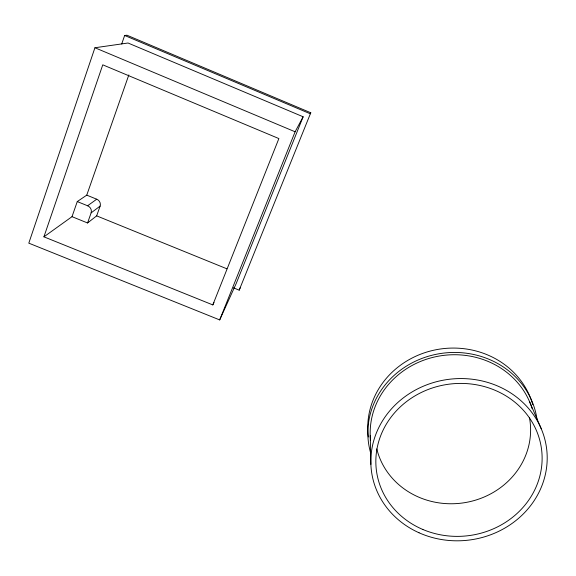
<?xml version="1.0" encoding="UTF-8"?>
<svg xmlns="http://www.w3.org/2000/svg" width="576" height="576" viewBox="0 0 576 576"><rect width="100%" height="100%" fill="white"/><g stroke="black" fill="none" stroke-linecap="round" stroke-linejoin="round"><path stroke-width="0.86" d="M94.932 47.75L28.8 243.151L219.686 319.918L236.203 283.514L303.134 116.777L128.03 43.006L94.932 47.75L295.106 131.789L303.134 116.777M43.92 236.83L102.766 64.829L278.878 138.571L212.81 304.913L43.92 236.83L72.014 216.67L77.27 201.571L86.753 195.142L128.837 74.909M121.716 43.97L124.646 35.474L126.979 35.222L310.774 112.766L239.191 290.16L233.352 287.791M72.014 216.67L87.559 222.97L91.123 212.875L100.123 206.086A5.465 5.112 43.4 0 0 96.725 199.21L86.753 195.142M87.559 222.97L96.653 215.863L100.123 206.086M219.686 319.918L295.106 131.789M239.191 290.16L240.314 287.554M310.774 112.766L310.284 113.774L124.646 35.474M212.81 304.913L213.991 302.544M77.27 201.571L87.595 205.769L96.725 199.21M96.653 215.863L226.872 268.798M529.675 401.94L541.231 428.724M370.224 435.737L370.886 464.378M87.595 205.769A5.659 5.278 42.7 0 1 91.123 212.875M368.345 436.982A84.002 77.825 -7.8 0 1 435.881 349.769A84.002 77.825 -7.8 0 1 532.764 404.662M370.591 452.765A85.068 78.689 -7.7 0 1 436.507 354.233A85.068 78.689 -7.7 0 1 537.019 419.443M370.577 440.51A82.699 76.5 -7.7 0 1 437.285 356.4A82.699 76.5 -7.7 0 1 532.188 408.802M529.452 417.643A77.976 72.13 -7.7 0 1 468.007 502.056A77.976 72.13 -7.7 0 1 376.776 448.898M419.062 532.786A88.301 81.007 -7.2 0 0 547.078 453.622A88.301 81.007 -7.2 0 0 410.904 392.659A88.301 81.007 -7.2 0 0 419.062 532.786M422.921 529.51A83.254 76.378 -7.2 0 0 541.894 452.534A83.254 76.378 -7.2 0 0 412.135 397.642A83.254 76.378 -7.2 0 0 422.921 529.51"/></g></svg>
